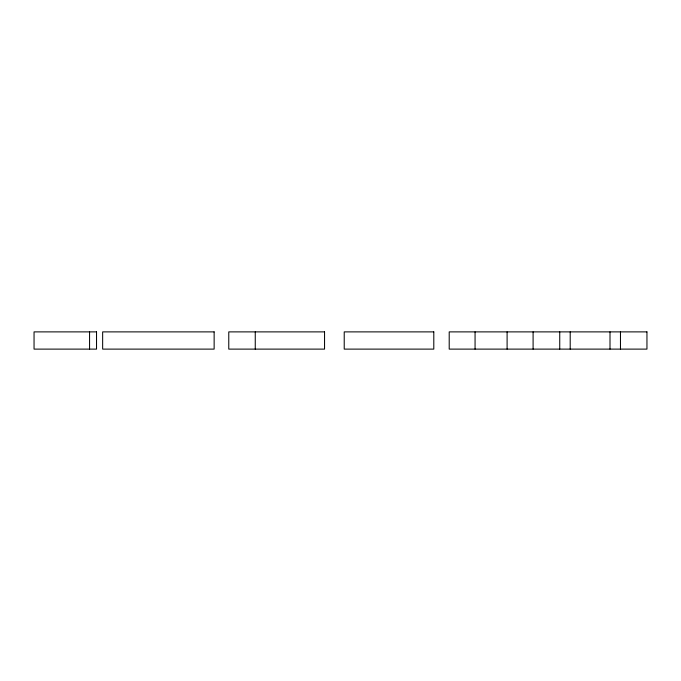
<?xml version="1.0" encoding="UTF-8"?>
<svg xmlns="http://www.w3.org/2000/svg" width="681" height="681" viewBox="0 0 681 681"><rect width="100%" height="100%" fill="white"/><g stroke="black" fill="none" stroke-linecap="round" stroke-linejoin="round"><path stroke-width="1.02" d="M620.468 331.885L620.468 349.115M610.006 331.885L610.006 349.115M570.201 331.885L570.201 349.115M559.739 331.885L559.739 349.115M533.095 331.885L533.095 349.115M507.098 331.885L507.098 349.115M475.066 331.885L475.066 349.115M255.256 331.885L255.256 349.115M89.56 331.885L89.56 349.115M96.532 331.885L34.05 331.885L34.05 349.115L96.532 349.115L96.532 331.885M214.14 331.885L102.652 331.885L102.652 349.115L214.14 349.115L214.14 331.885M324.548 331.885L228.773 331.885L228.773 349.115L324.548 349.115L324.548 331.885M433.797 331.885L344.22 331.885L344.22 349.115L433.797 349.115L433.797 331.885M646.95 331.885L449.205 331.885L449.205 349.115L646.95 349.115L646.95 331.885"/></g></svg>
